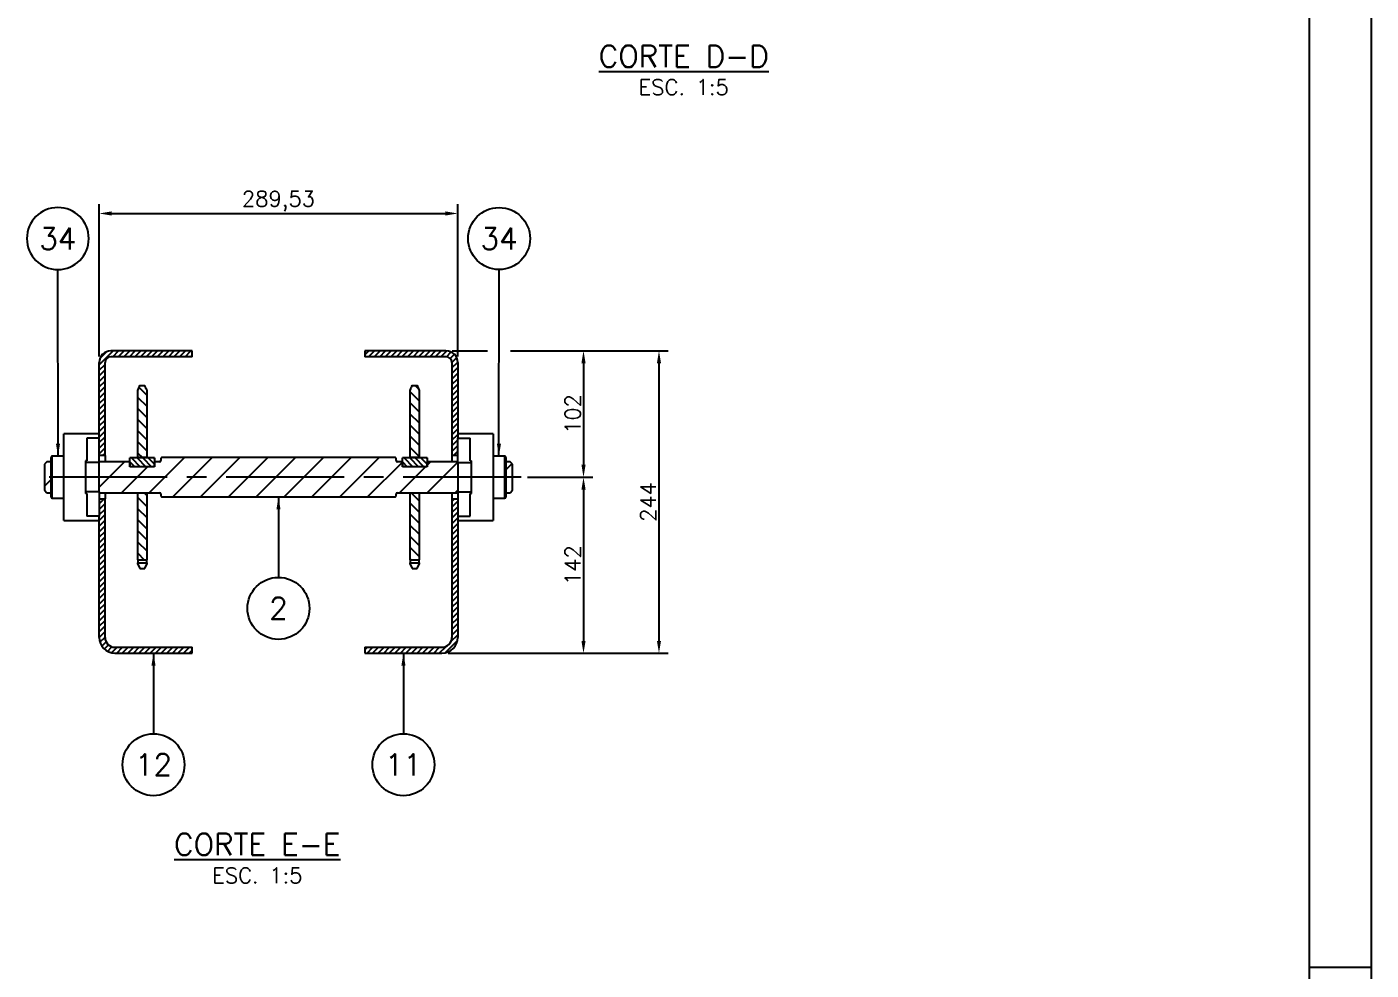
# Model space of a CAD drawing. Header units: metres. Extents: x 0 to 21025, y 0 to 14850.
# Drawn here: x 15599 to 21025, y 7413 to 11218 of the extents above; entities that cross this region are included whole.
import ezdxf
from ezdxf.enums import TextEntityAlignment as Align

# ---------------------------------------------------------------- set-up
doc = ezdxf.new("R2010")
doc.units = ezdxf.units.M
doc.header["$LTSCALE"] = 25
doc.linetypes.add('CENTER2', pattern=[28.575, 19.05, -3.175, 3.175, -3.175])
for name, color, linetype in [('18_COTAS', 7, 'Continuous'), ('FRL2', 2, 'Continuous'), ('FRL6', 6, 'Continuous'), ('FRL7', 7, 'Continuous'), ('FRR120', 5, 'Continuous'), ('FRR140', 5, 'Continuous'), ('FRR175', 1, 'Continuous'), ('FRR80', 3, 'Continuous'), ('GSB', 7, 'Continuous'), ('SC1', 7, 'CENTER2'), ('SDM', 7, 'Continuous'), ('SHA', 7, 'Continuous'), ('SL4', 4, 'Continuous')]:
    doc.layers.add(name, color=color, linetype=linetype)
doc.styles.add('R100', font='simplex.shx', dxfattribs={"height": 2.5})
doc.styles.add('R120', font='simplex.shx', dxfattribs={"height": 3})
doc.styles.add('R140', font='simplex.shx', dxfattribs={"height": 3.5})
doc.styles.add('R80', font='simplex.shx', dxfattribs={"height": 2})
doc.styles.add('ROMANS', font='ROMANS.SHX')
doc.dimstyles.new('25___1-25', dxfattribs={"dimscale": 25, "dimtxt": 2.5, "dimasz": 2, "dimexe": 1.5, "dimexo": 1, "dimgap": 0.5, "dimtad": 1, "dimzin": 12, "dimtxsty": 'ROMANS', "dimcen": 0, "dimclrd": 256, "dimclre": 256, "dimclrt": 3, "dimazin": 3, "dimtfac": 1, "dimtmove": 0, "dimatfit": 0, "dimfxl": 1, "dimlwd": -1, "dimlwe": -1, "dimarcsym": 0})
doc.dimstyles.new('25___1-5', dxfattribs={"dimscale": 25, "dimtxt": 2.5, "dimasz": 2, "dimexe": 1.5, "dimexo": 1, "dimgap": 0.5, "dimtad": 1, "dimlfac": 0.2, "dimzin": 12, "dimtxsty": 'ROMANS', "dimcen": 0, "dimclrd": 256, "dimclre": 256, "dimclrt": 3, "dimazin": 3, "dimtfac": 1, "dimtmove": 0, "dimatfit": 0, "dimfxl": 1, "dimlwd": -1, "dimlwe": -1, "dimarcsym": 0})
pattern_1 = [(45, (3274.273, 0), (-11.22532, 11.22532), [])]
pattern_2 = [(135, (3274.273, 0), (-11.22532, -11.22532), [])]
pattern_3 = [(135, (3274.273, 0), (-22.45064, -22.45064), [])]

# ---------------------------------------------------------------- blocks, each defined once
blk = doc.blocks.new('A1')
at = {"layer": 'FRL2'}
blk.add_line((831, 297), (841, 297), dxfattribs=at)
at = {"layer": 'FRL6', "linetype": 'Continuous'}
blk.add_line((831, 584), (831, 10), dxfattribs=at)
at = {"layer": 'FRL7', "linetype": 'Continuous'}
blk.add_line((841, 594), (841, 0), dxfattribs=at)
at = {"layer": 'FRR120', "style": 'R120'}
for tag, p in [('FASE_DO_PROJETO', (659, 46.29)), ('ÁREA_E/OU_SUBÁREA', (659, 40.79)), ('TÍTULO_DO_DESENHO', (659, 35.29)), ('SUBTÍTULO_1_DO_DESENHO', (659, 29.79)), ('SUBTÍTULO_2_DO_DESENHO', (659, 24.29))]:
    blk.add_attdef(tag, p, '', height=3, dxfattribs=at)
at = {"layer": 'FRR140', "style": 'R140', "width": 0.91}
for tag, p in [('ESCALA', (671, 14.35)), ('REVISÃO', (823.5, 14.68))]:
    blk.add_attdef(tag, text='', height=3.5, dxfattribs=at).set_placement(p, align=Align.MIDDLE)
for tag, p in [('NÚMERO_DA_CONTRATADA', (687.72, 12.6)), ('NUMERO_VALE', (752.89, 12.6))]:
    blk.add_attdef(tag, p, '', height=3.5, dxfattribs=at)
at = {"layer": 'FRR175', "style": 'R120'}
for tag, p in [('CLASSIFICAÇÃO', (811.83, 67.73)), ('PROJETO', (716.31, 53.59)), ('N_PROJ_SE', (793.5, 53.59)), ('N_CONTRATO', (796.97, 47.3))]:
    blk.add_attdef(tag, text='', height=3, dxfattribs=at).set_placement(p, align=Align.MIDDLE_CENTER)
at = {"layer": 'FRR80', "style": 'R80'}
for tag, p in [('8A_REV', (476, 77.07)), ('EMIS.', (486, 77.07)), ('PROJ.', (585, 77.07)), ('DES.', (597, 77.07)), ('VER.', (609, 77.07)), ('APR.', (621, 77.07)), ('AUT.', (633.01, 77.07)), ('7A_REV', (476, 71.37)), ('EMIS.', (486, 71.37)), ('PROJ.', (585, 71.37)), ('DES.', (597, 71.37)), ('VER.', (609, 71.37)), ('APR.', (621, 71.37)), ('AUT.', (633.01, 71.37)), ('6A_REV', (476, 65.67)), ('EMIS.', (486, 65.67)), ('PROJ.', (585, 65.67)), ('DES.', (597, 65.67)), ('VER.', (609, 65.67)), ('APR.', (621, 65.67)), ('AUT.', (633.01, 65.67)), ('5A_REV', (476, 59.97)), ('EMIS.', (486, 59.97)), ('PROJ.', (585, 59.97)), ('DES.', (597, 59.97)), ('VER.', (609, 59.97)), ('APR.', (621, 59.97)), ('AUT.', (633.01, 59.97)), ('4A_REV', (476, 54.27)), ('EMIS.', (486, 54.27)), ('PROJ.', (585, 54.27)), ('DES.', (597, 54.27)), ('VER.', (609, 54.27)), ('APR.', (621, 54.27)), ('AUT.', (633.01, 54.27)), ('3A_REV', (476, 48.57)), ('EMIS.', (486, 48.57)), ('PROJ.', (585, 48.57)), ('DES.', (597, 48.57)), ('VER.', (609, 48.57)), ('APR.', (621, 48.57)), ('AUT.', (633.01, 48.57)), ('2A_REV', (476, 42.87)), ('EMIS.', (486, 42.87)), ('PROJ.', (585, 42.87)), ('DES.', (597, 42.87)), ('VER.', (609, 42.87)), ('APR.', (621, 42.87)), ('AUT.', (633.01, 42.87)), ('1a_REV', (476, 37.17)), ('EMIS.', (486, 37.17)), ('PROJ.', (585, 37.17)), ('DES.', (597, 37.17)), ('VER.', (609, 37.17)), ('APR.', (621, 37.17)), ('AUT.', (633.01, 37.17))]:
    blk.add_attdef(tag, text='', height=2, dxfattribs=at).set_placement(p, align=Align.MIDDLE)
for p in [(492.61, 76.08), (492.61, 70.38), (492.61, 64.68), (492.61, 58.98), (492.61, 53.28), (492.61, 47.58), (492.61, 41.88), (492.61, 36.18)]:
    blk.add_attdef('DESCRIÇÃO_DA_REVISÃO', p, '', height=2, dxfattribs=at)
at = {"layer": 'FRR80', "style": 'R80', "width": 0.85}
for p in [(648, 77.07), (648, 71.37), (648, 65.67), (648, 59.97), (648, 54.27), (648, 48.57), (648, 42.87), (648, 37.17)]:
    blk.add_attdef('DATA', text='', height=2, dxfattribs=at).set_placement(p, align=Align.MIDDLE)
blk = doc.blocks.new('CORTE')
at = {"layer": 'GSB', "color": 4, "style": 'R140'}
blk.add_attdef('%%UCORTE', text='', height=3.5, dxfattribs=at).set_placement((-0.25, 2.38), align=Align.MIDDLE_CENTER)
at = {"layer": 'GSB', "color": 3, "style": 'R100'}
blk.add_attdef('ESC.', text='', height=2.5, dxfattribs=at).set_placement((-0.25, -2.62), align=Align.MIDDLE_CENTER)
blk = doc.blocks.new('*D22')
at = {"layer": '18_COTAS', "transparency": 16777216}
for p, q in [((15890.7, 9888.6), (15890.7, 10502.6)), ((17338.4, 9888.6), (17338.4, 10502.6)), ((15940.7, 10465.1), (17288.4, 10465.1))]:
    blk.add_line(p, q, dxfattribs=at)
for points in [[(15940.7, 10473.4), (15940.7, 10456.7), (15890.7, 10465.1)], [(17288.4, 10473.4), (17288.4, 10456.7), (17338.4, 10465.1)]]:
    blk.add_solid(points, dxfattribs=at)
at = {"layer": 'Defpoints', "color": 0, "transparency": 16777216}
for p in [(17338.4, 10465.1), (15890.7, 9863.6), (17338.4, 9863.6)]:
    blk.add_point(p, dxfattribs=at)
at = {"layer": '18_COTAS', "color": 3, "transparency": 16777216, "insert": (16614.6, 10514.8), "char_height": 62.5, "attachment_point": 5, "style": 'ROMANS'}
blk.add_mtext('289,53', dxfattribs=at)
blk = doc.blocks.new('*D23')
at = {"layer": '18_COTAS', "transparency": 16777216}
for p, q in [((17315.8, 9911.2), (17457.9, 9911.2)), ((17551.7, 9911.2), (18188, 9911.2)), ((18150.5, 9861.2), (18150.5, 8741.2)), ((17299.6, 8691.2), (18188, 8691.2))]:
    blk.add_line(p, q, dxfattribs=at)
for points in [[(18142.1, 9861.2), (18158.8, 9861.2), (18150.5, 9911.2)], [(18142.1, 8741.2), (18158.8, 8741.2), (18150.5, 8691.2)]]:
    blk.add_solid(points, dxfattribs=at)
at = {"layer": 'Defpoints', "color": 0, "transparency": 16777216}
for p in [(17290.8, 9911.2), (17274.6, 8691.2), (18150.5, 8691.2)]:
    blk.add_point(p, dxfattribs=at)
at = {"layer": '18_COTAS', "color": 3, "transparency": 16777216, "insert": (18106.7, 9301.2), "char_height": 62.5, "attachment_point": 5, "rotation": 90, "style": 'ROMANS'}
blk.add_mtext('244', dxfattribs=at)
blk = doc.blocks.new('*D24')
at = {"layer": '18_COTAS', "transparency": 16777216}
for p, q in [((17315.8, 9911.2), (17457.9, 9911.2)), ((17551.7, 9911.2), (17883.3, 9911.2)), ((17845.8, 9861.2), (17845.8, 9451.2)), ((17619.6, 9401.2), (17883.3, 9401.2))]:
    blk.add_line(p, q, dxfattribs=at)
for points in [[(17837.5, 9861.2), (17854.2, 9861.2), (17845.8, 9911.2)], [(17837.5, 9451.2), (17854.2, 9451.2), (17845.8, 9401.2)]]:
    blk.add_solid(points, dxfattribs=at)
at = {"layer": 'Defpoints', "color": 0, "transparency": 16777216}
for p in [(17290.8, 9911.2), (17594.6, 9401.2), (17845.8, 9401.2)]:
    blk.add_point(p, dxfattribs=at)
at = {"layer": '18_COTAS', "color": 3, "transparency": 16777216, "insert": (17802.1, 9656.2), "char_height": 62.5, "attachment_point": 5, "rotation": 90, "style": 'ROMANS'}
blk.add_mtext('102', dxfattribs=at)
blk = doc.blocks.new('*D25')
at = {"layer": '18_COTAS', "transparency": 16777216}
for p, q in [((17619.6, 9401.2), (17883.3, 9401.2)), ((17845.8, 9351.2), (17845.8, 8741.2)), ((17299.6, 8691.2), (17883.3, 8691.2))]:
    blk.add_line(p, q, dxfattribs=at)
for points in [[(17837.5, 9351.2), (17854.2, 9351.2), (17845.8, 9401.2)], [(17837.5, 8741.2), (17854.2, 8741.2), (17845.8, 8691.2)]]:
    blk.add_solid(points, dxfattribs=at)
at = {"layer": 'Defpoints', "color": 0, "transparency": 16777216}
for p in [(17594.6, 9401.2), (17274.6, 8691.2), (17845.8, 8691.2)]:
    blk.add_point(p, dxfattribs=at)
at = {"layer": '18_COTAS', "color": 3, "transparency": 16777216, "insert": (17802.1, 9046.2), "char_height": 62.5, "attachment_point": 5, "rotation": 90, "style": 'ROMANS'}
blk.add_mtext('142', dxfattribs=at)
blk = doc.blocks.new('INDICACAO_EIXO')
at = {"layer": 'GSB', "color": 3}
blk.add_circle((0, 0), 5, dxfattribs=at)

msp = doc.modelspace()

# ---------------------------------------------------------------- hatches: boundary and pattern name
at = {"layer": 'SHA'}
h = msp.add_hatch(dxfattribs=at)
h.set_pattern_fill('ANSI31', color=256, scale=5, style=0)
h.set_pattern_definition(pattern_1)
edge = h.paths.add_edge_path(flags=0)
edge.add_line((15938.353, 9887.375), (16265.728, 9887.375))
edge.add_line((16265.728, 9887.375), (16265.728, 9911.188))
edge.add_line((16265.728, 9911.188), (15938.353, 9911.188))
edge.add_arc((15938.353, 9863.563), 47.625, 90, 180)
edge.add_line((15890.728, 9863.563), (15890.728, 9488.688))
edge.add_line((15890.728, 9488.688), (15914.54, 9488.688))
edge.add_line((15914.54, 9488.688), (15914.54, 9863.563))
edge.add_arc((15938.353, 9863.563), 23.812, 90, 180, ccw=False)
h = msp.add_hatch(dxfattribs=at)
h.set_pattern_fill('ANSI31', color=256, scale=5, style=0)
h.set_pattern_definition(pattern_1)
edge = h.paths.add_edge_path(flags=0)
edge.add_line((17290.753, 9911.188), (16963.378, 9911.188))
edge.add_line((16963.378, 9911.188), (16963.378, 9887.375))
edge.add_line((16963.378, 9887.375), (17290.753, 9887.375))
edge.add_arc((17290.753, 9863.563), 23.812, 0, 90, ccw=False)
edge.add_line((17314.565, 9863.563), (17314.565, 9488.688))
edge.add_line((17314.565, 9488.688), (17338.378, 9488.688))
edge.add_line((17338.378, 9488.688), (17338.378, 9863.563))
edge.add_arc((17290.753, 9863.563), 47.625, 0, 90)
h = msp.add_hatch(dxfattribs=at)
h.set_pattern_fill('ANSI31', color=256, scale=10, angle=90, style=0)
h.set_pattern_definition(pattern_3)
edge = h.paths.add_edge_path(flags=0)
edge.add_line((16074.553, 9770.688), (16054.553, 9770.688))
edge.add_arc((16111.316, 9734.161), 67.5, 147.238414, 163.627244)
edge.add_line((16046.553, 9753.188), (16046.553, 9480.188))
edge.add_line((16046.553, 9480.188), (16082.553, 9480.188))
edge.add_line((16082.553, 9480.188), (16082.553, 9753.188))
edge.add_arc((16017.79, 9734.161), 67.5, 16.372756, 32.761586)
h = msp.add_hatch(dxfattribs=at)
h.set_pattern_fill('ANSI31', color=256, scale=10, angle=90, style=0)
h.set_pattern_definition(pattern_3)
edge = h.paths.add_edge_path(flags=0)
edge.add_line((17174.553, 9770.688), (17154.553, 9770.688))
edge.add_arc((17211.316, 9734.161), 67.5, 147.238414, 163.627244)
edge.add_line((17146.553, 9753.188), (17146.553, 9480.188))
edge.add_line((17146.553, 9480.188), (17182.553, 9480.188))
edge.add_line((17182.553, 9480.188), (17182.553, 9753.188))
edge.add_arc((17117.79, 9734.161), 67.5, 16.372756, 32.761586)
h = msp.add_hatch(dxfattribs=at)
h.set_pattern_fill('ANSI31', color=256, scale=25, style=0)
h.set_pattern_definition([(45, (3274.27, 0), (-56.1266, 56.1266), [])])
h.paths.add_polyline_path([(15696.528, 9338.688), (15696.528, 9463.688), (15679.553, 9463.688), (15669.553, 9453.688), (15669.553, 9348.688), (15679.553, 9338.688)])
h.paths.add_polyline_path([(17532.578, 9463.688), (17532.578, 9338.688), (17549.553, 9338.688), (17559.553, 9348.688), (17559.553, 9453.688), (17549.553, 9463.688)])
edge = h.paths.add_edge_path()
edge.add_line((15890.728, 9463.688), (15890.728, 9338.688))
edge.add_line((15890.728, 9338.688), (16134.553, 9338.688))
edge.add_arc((16134.553, 9333.688), 5, 0, 90, ccw=False)
edge.add_line((16139.553, 9333.688), (16139.553, 9324.313))
edge.add_line((16139.553, 9324.313), (16142.053, 9321.813))
edge.add_line((16142.053, 9321.813), (17087.053, 9321.813))
edge.add_line((17087.053, 9321.813), (17089.553, 9324.313))
edge.add_line((17089.553, 9324.313), (17089.553, 9333.688))
edge.add_arc((17094.553, 9333.688), 5, 90, 180, ccw=False)
edge.add_line((17094.553, 9338.688), (17393.878, 9338.688))
edge.add_line((17393.878, 9338.688), (17393.878, 9341.676))
edge.add_line((17393.878, 9341.676), (17338.378, 9341.676))
edge.add_line((17338.378, 9341.676), (17338.378, 9460.7))
edge.add_line((17338.378, 9460.7), (17393.878, 9460.7))
edge.add_line((17393.878, 9460.7), (17393.878, 9463.688))
edge.add_line((17393.878, 9463.688), (17214.553, 9463.688))
edge.add_line((17214.553, 9463.688), (17214.553, 9443.688))
edge.add_line((17214.553, 9443.688), (17114.553, 9443.688))
edge.add_line((17114.553, 9443.688), (17114.553, 9463.688))
edge.add_line((17114.553, 9463.688), (17094.553, 9463.688))
edge.add_arc((17094.553, 9468.688), 5, 180, 270, ccw=False)
edge.add_line((17089.553, 9468.688), (17089.553, 9478.063))
edge.add_line((17089.553, 9478.063), (17087.053, 9480.563))
edge.add_line((17087.053, 9480.563), (16142.053, 9480.563))
edge.add_line((16142.053, 9480.563), (16139.553, 9478.063))
edge.add_line((16139.553, 9478.063), (16139.553, 9468.688))
edge.add_arc((16134.553, 9468.688), 5, -90, 0, ccw=False)
edge.add_line((16134.553, 9463.688), (16114.553, 9463.688))
edge.add_line((16114.553, 9463.688), (16114.553, 9443.688))
edge.add_line((16114.553, 9443.688), (16014.553, 9443.688))
edge.add_line((16014.553, 9443.688), (16014.553, 9463.688))
edge.add_line((16014.553, 9463.688), (15890.728, 9463.688))
h = msp.add_hatch(dxfattribs=at)
h.set_pattern_fill('ANSI31', color=256, scale=5, angle=90, style=0)
h.set_pattern_definition(pattern_2)
h.paths.add_polyline_path([(16114.553, 9443.688), (16114.553, 9478.688), (16014.553, 9478.688), (16014.553, 9443.688)], flags=0)
h = msp.add_hatch(dxfattribs=at)
h.set_pattern_fill('ANSI31', color=256, scale=5, angle=90, style=0)
h.set_pattern_definition(pattern_2)
h.paths.add_polyline_path([(17214.553, 9443.688), (17214.553, 9478.688), (17114.553, 9478.688), (17114.553, 9443.688)], flags=0)
h = msp.add_hatch(dxfattribs=at)
h.set_pattern_fill('ANSI31', color=256, scale=10, angle=90, style=0)
h.set_pattern_definition(pattern_3)
h.paths.add_polyline_path([(16082.553, 9068.384), (16082.553, 9338.688), (16046.553, 9338.688), (16046.553, 9068.384)], flags=0)
h = msp.add_hatch(dxfattribs=at)
h.set_pattern_fill('ANSI31', color=256, scale=10, angle=90, style=0)
h.set_pattern_definition(pattern_3)
h.paths.add_polyline_path([(17182.553, 9068.384), (17182.553, 9338.688), (17146.553, 9338.688), (17146.553, 9068.384)], flags=0)
h = msp.add_hatch(dxfattribs=at)
h.set_pattern_fill('ANSI31', color=256, scale=5, style=0)
h.set_pattern_definition(pattern_1)
edge = h.paths.add_edge_path(flags=0)
edge.add_line((15954.54, 8691.188), (16265.728, 8691.188))
edge.add_line((16265.728, 8691.188), (16265.728, 8715))
edge.add_line((16265.728, 8715), (15954.54, 8715))
edge.add_arc((15954.54, 8755), 40, 180, 270, ccw=False)
edge.add_line((15914.54, 8755), (15914.54, 9313.688))
edge.add_line((15914.54, 9313.688), (15890.728, 9313.688))
edge.add_line((15890.728, 9313.688), (15890.728, 8755))
edge.add_arc((15954.54, 8755), 63.812, 180, 270)
h = msp.add_hatch(dxfattribs=at)
h.set_pattern_fill('ANSI31', color=256, scale=5, style=0)
h.set_pattern_definition(pattern_1)
edge = h.paths.add_edge_path(flags=0)
edge.add_line((17274.565, 8715), (16963.378, 8715))
edge.add_line((16963.378, 8715), (16963.378, 8691.188))
edge.add_line((16963.378, 8691.188), (17274.565, 8691.188))
edge.add_arc((17274.565, 8755), 63.812, 270, 360)
edge.add_line((17338.378, 8755), (17338.378, 9313.688))
edge.add_line((17338.378, 9313.688), (17314.565, 9313.688))
edge.add_line((17314.565, 9313.688), (17314.565, 8755))
edge.add_arc((17274.565, 8755), 40, 270, 360, ccw=False)

# ---------------------------------------------------------------- linework, layer by layer
at = {"layer": 'SC1'}
msp.add_line((17594.553, 9401.188), (15654.553, 9401.188), dxfattribs=at)
at = {"layer": 'SL4'}
for p, q in [((16265.728, 9911.188), (15938.353, 9911.188)), ((16265.728, 9887.375), (15938.353, 9887.375)), ((16265.728, 9887.375), (16265.728, 9911.188)), ((16963.378, 9911.188), (16963.378, 9887.375)), ((17290.753, 9911.188), (16963.378, 9911.188)), ((17290.753, 9887.375), (16963.378, 9887.375)), ((15890.728, 9576.188), (15890.728, 9863.563)), ((15914.54, 9488.688), (15914.54, 9863.563)), ((17314.565, 9863.563), (17314.565, 9488.688)), ((17338.378, 9863.563), (17338.378, 9576.188)), ((16054.553, 9770.688), (16074.553, 9770.688)), ((17154.553, 9770.688), (17174.553, 9770.688)), ((16046.553, 9480.188), (16046.553, 9753.188)), ((16082.553, 9753.188), (16082.553, 9480.188)), ((17146.553, 9480.188), (17146.553, 9753.188)), ((17182.553, 9753.188), (17182.553, 9480.188)), ((15890.728, 9576.188), (15747.728, 9576.188)), ((15747.728, 9226.188), (15747.728, 9576.188)), ((15890.728, 9558.389), (15840.778, 9558.389)), ((15840.778, 9558.389), (15840.778, 9467.438)), ((15890.728, 9558.389), (15890.728, 9576.188)), ((15890.728, 9460.7), (15890.728, 9558.389)), ((17481.378, 9576.188), (17338.378, 9576.188)), ((17338.378, 9576.188), (17338.378, 9558.389)), ((17338.378, 9558.389), (17388.328, 9558.389)), ((17338.378, 9460.7), (17338.378, 9558.389)), ((17388.328, 9467.438), (17388.328, 9558.389)), ((17481.378, 9576.188), (17481.378, 9226.188)), ((15679.553, 9463.688), (15669.553, 9453.688)), ((15669.553, 9453.688), (15669.553, 9348.688)), ((15696.528, 9463.688), (15679.553, 9463.688)), ((15696.528, 9321.188), (15696.528, 9481.188)), ((15747.728, 9486.188), (15701.528, 9486.188)), ((15701.528, 9316.188), (15701.528, 9486.188)), ((15840.778, 9467.438), (15835.228, 9467.438)), ((15835.228, 9467.438), (15835.228, 9460.7)), ((15835.228, 9460.7), (15835.228, 9341.676)), ((15890.728, 9460.7), (15835.228, 9460.7)), ((15914.54, 9488.688), (15890.728, 9488.688)), ((16014.553, 9463.688), (15890.728, 9463.688)), ((15890.728, 9341.676), (15890.728, 9460.7)), ((15914.54, 9488.688), (15914.54, 9463.688)), ((16014.553, 9443.688), (16014.553, 9478.688)), ((16114.553, 9478.688), (16014.553, 9478.688)), ((16014.553, 9463.688), (16014.553, 9443.688)), ((16114.553, 9443.688), (16014.553, 9443.688)), ((16082.553, 9480.188), (16046.553, 9480.188)), ((16046.553, 9478.938), (16046.553, 9480.188)), ((16082.553, 9478.938), (16046.553, 9478.938)), ((16046.553, 9478.938), (16046.553, 9478.688)), ((16082.553, 9480.188), (16082.553, 9478.938)), ((16082.553, 9478.938), (16082.553, 9478.688)), ((16114.553, 9478.688), (16114.553, 9443.688)), ((16114.553, 9443.688), (16114.553, 9463.688)), ((16134.553, 9463.688), (16114.553, 9463.688)), ((16142.053, 9480.563), (16139.553, 9478.063)), ((16139.553, 9478.063), (16139.553, 9468.688)), ((17087.053, 9480.563), (16142.053, 9480.563)), ((17089.553, 9478.063), (17087.053, 9480.563)), ((17089.553, 9468.688), (17089.553, 9478.063)), ((17114.553, 9463.688), (17094.553, 9463.688)), ((17114.553, 9443.688), (17114.553, 9478.688)), ((17214.553, 9478.688), (17114.553, 9478.688)), ((17114.553, 9463.688), (17114.553, 9443.688)), ((17214.553, 9443.688), (17114.553, 9443.688)), ((17182.553, 9480.188), (17146.553, 9480.188)), ((17146.553, 9478.938), (17146.553, 9480.188)), ((17182.553, 9478.938), (17146.553, 9478.938)), ((17146.553, 9478.938), (17146.553, 9478.688)), ((17182.553, 9480.188), (17182.553, 9478.938)), ((17182.553, 9478.938), (17182.553, 9478.688)), ((17214.553, 9478.688), (17214.553, 9443.688)), ((17214.553, 9443.688), (17214.553, 9463.688)), ((17338.378, 9463.688), (17214.553, 9463.688)), ((17314.565, 9488.688), (17314.565, 9463.688)), ((17338.378, 9488.688), (17314.565, 9488.688)), ((17338.378, 9460.7), (17393.878, 9460.7)), ((17338.378, 9460.7), (17338.378, 9341.676)), ((17388.328, 9467.438), (17393.878, 9467.438)), ((17393.878, 9460.7), (17393.878, 9467.438)), ((17393.878, 9341.676), (17393.878, 9460.7)), ((17527.578, 9486.188), (17481.378, 9486.188)), ((17527.578, 9486.188), (17527.578, 9316.188)), ((17532.578, 9481.188), (17532.578, 9321.188)), ((17549.553, 9463.688), (17532.578, 9463.688)), ((17559.553, 9453.688), (17549.553, 9463.688)), ((17559.553, 9348.688), (17559.553, 9453.688)), ((15669.553, 9348.688), (15679.553, 9338.688)), ((15679.553, 9338.688), (15696.528, 9338.688)), ((15890.728, 9341.676), (15835.228, 9341.676)), ((15835.228, 9341.676), (15835.228, 9334.938)), ((15840.778, 9334.938), (15835.228, 9334.938)), ((15840.778, 9334.938), (15840.778, 9243.986)), ((15890.728, 9341.676), (15890.728, 9243.986)), ((15890.728, 9338.688), (16134.553, 9338.688)), ((15914.54, 9338.688), (15914.54, 9313.688)), ((16046.553, 9338.688), (16082.553, 9338.688)), ((16046.553, 9068.384), (16046.553, 9338.688)), ((16082.553, 9338.688), (16082.553, 9068.384)), ((16139.553, 9333.688), (16139.553, 9324.313)), ((17089.553, 9324.313), (17089.553, 9333.688)), ((17094.553, 9338.688), (17338.378, 9338.688)), ((17146.553, 9338.688), (17182.553, 9338.688)), ((17146.553, 9068.384), (17146.553, 9338.688)), ((17182.553, 9338.688), (17182.553, 9068.384)), ((17314.565, 9338.688), (17314.565, 9313.688)), ((17338.378, 9341.676), (17393.878, 9341.676)), ((17338.378, 9341.676), (17338.378, 9243.986)), ((17388.328, 9334.938), (17393.878, 9334.938)), ((17388.328, 9243.986), (17388.328, 9334.938)), ((17393.878, 9334.938), (17393.878, 9341.676)), ((17532.578, 9338.688), (17549.553, 9338.688)), ((17549.553, 9338.688), (17559.553, 9348.688)), ((15701.528, 9316.188), (15747.728, 9316.188)), ((15890.728, 9313.688), (15914.54, 9313.688)), ((15914.54, 8755), (15914.54, 9313.688)), ((16139.553, 9324.313), (16142.053, 9321.813)), ((16142.053, 9321.813), (17087.053, 9321.813)), ((17087.053, 9321.813), (17089.553, 9324.313)), ((17314.565, 9313.688), (17338.378, 9313.688)), ((17314.565, 9313.688), (17314.565, 8755)), ((17481.378, 9316.188), (17527.578, 9316.188)), ((15747.728, 9226.188), (15890.728, 9226.188)), ((15890.728, 9243.986), (15840.778, 9243.986)), ((15890.728, 9226.188), (15890.728, 9243.986)), ((15890.728, 8755), (15890.728, 9226.188)), ((17338.378, 9243.986), (17388.328, 9243.986)), ((17338.378, 9243.986), (17338.378, 9226.188)), ((17338.378, 9226.188), (17481.378, 9226.188)), ((17338.378, 9226.188), (17338.378, 8755)), ((16046.553, 9068.384), (16082.553, 9068.384)), ((16046.553, 9068.384), (16046.553, 9055.248)), ((16082.553, 9055.248), (16082.553, 9068.384)), ((17146.553, 9068.384), (17182.553, 9068.384)), ((17146.553, 9068.384), (17146.553, 9055.248)), ((17182.553, 9055.248), (17182.553, 9068.384)), ((16046.553, 9055.248), (16082.553, 9055.248)), ((16046.553, 9049.802), (16046.553, 9055.248)), ((16046.553, 9049.802), (16054.553, 9032.858)), ((16054.553, 9032.858), (16074.553, 9032.858)), ((16074.553, 9032.858), (16082.553, 9049.802)), ((16082.553, 9055.248), (16082.553, 9049.802)), ((17146.553, 9055.248), (17182.553, 9055.248)), ((17146.553, 9049.802), (17146.553, 9055.248)), ((17146.553, 9049.802), (17154.553, 9032.858)), ((17154.553, 9032.858), (17174.553, 9032.858)), ((17174.553, 9032.858), (17182.553, 9049.802)), ((17182.553, 9055.248), (17182.553, 9049.802)), ((15954.54, 8715), (16265.728, 8715)), ((15954.54, 8691.188), (16265.728, 8691.188)), ((16265.728, 8691.188), (16265.728, 8715)), ((16963.378, 8715), (16963.378, 8691.188)), ((16963.378, 8715), (17274.565, 8715)), ((16963.378, 8691.188), (17274.565, 8691.188))]:
    msp.add_line(p, q, dxfattribs=at)
for centre, radius, start, end in [((15938.353, 9863.563), 47.625, 90, 180), ((15938.353, 9863.563), 23.812, 90, 180), ((17290.753, 9863.563), 47.625, 0, 90), ((17290.753, 9863.563), 23.812, 0, 90), ((16111.316, 9734.161), 67.5, 147.238414, 163.627244), ((16017.79, 9734.161), 67.5, 16.372756, 32.761586), ((17211.316, 9734.161), 67.5, 147.238414, 163.627244), ((17117.79, 9734.161), 67.5, 16.372756, 32.761586), ((15701.528, 9481.188), 5, 90, 180), ((16134.553, 9468.688), 5, 270, 0), ((17094.553, 9468.688), 5, 180, 270), ((17527.578, 9481.188), 5, 0, 90), ((16134.553, 9333.688), 5, 0, 90), ((17094.553, 9333.688), 5, 90, 180), ((15701.528, 9321.188), 5, 180, 270), ((17527.578, 9321.188), 5, 270, 0), ((15954.54, 8755), 63.812, 180, 270), ((15954.54, 8755), 40, 180, 270), ((17274.565, 8755), 40, 270, 0), ((17274.565, 8755), 63.812, 270, 0)]:
    msp.add_arc(centre, radius, start, end, dxfattribs=at)

# ---------------------------------------------------------------- block references
at = {"xscale": 24.99999999999972, "yscale": 24.99999999999972, "zscale": 24.99999999999972}
msp.add_blockref('A1', (0, 0), dxfattribs=at)
at = {"layer": 'GSB', "xscale": 24.99999999999972, "yscale": 24.99999999999972, "zscale": 24.99999999999972}
for p, values in [((18256.846, 11039.917), {'%%UCORTE': '%%uCORTE D-D', 'ESC.': 'ESC. 1:5'}), ((16535.346, 7860.352), {'%%UCORTE': '%%uCORTE E-E', 'ESC.': 'ESC. 1:5'})]:
    msp.add_blockref('CORTE', p, dxfattribs=at).add_auto_attribs(values)
at = {"layer": 'GSB'}
ref = msp.add_blockref('INDICACAO_EIXO', (15724.015, 10363.894), dxfattribs=dict(at, xscale=-24.99999999999972, yscale=24.99999999999972, zscale=24.99999999999972))
ref.add_attrib('EIXO', '34', dxfattribs={"color": 4, "height": 87.5, "style": 'R140'}).set_placement((15724.015, 10363.894), align=Align.MIDDLE_CENTER)
ref = msp.add_blockref('INDICACAO_EIXO', (17505.091, 10363.894), dxfattribs=dict(at, xscale=24.99999999999972, yscale=24.99999999999972, zscale=24.99999999999972))
ref.add_attrib('EIXO', '34', dxfattribs={"color": 4, "height": 87.5, "style": 'R140'}).set_placement((17505.091, 10363.894), align=Align.MIDDLE_CENTER)
ref = msp.add_blockref('INDICACAO_EIXO', (16614.487, 8872.203), dxfattribs=dict(at, xscale=24.99999999999972, yscale=24.99999999999972, zscale=24.99999999999972))
ref.add_attrib('EIXO', '2', dxfattribs={"color": 4, "height": 87.5, "style": 'R140'}).set_placement((16614.487, 8872.203), align=Align.MIDDLE_CENTER)
ref = msp.add_blockref('INDICACAO_EIXO', (16110.068, 8241.578), dxfattribs=dict(at, xscale=24.99999999999972, yscale=24.99999999999972, zscale=24.99999999999972))
ref.add_attrib('EIXO', '12', dxfattribs={"color": 4, "height": 87.5, "style": 'R140'}).set_placement((16110.068, 8241.578), align=Align.MIDDLE_CENTER)
ref = msp.add_blockref('INDICACAO_EIXO', (17118.906, 8241.578), dxfattribs=dict(at, xscale=24.99999999999972, yscale=24.99999999999972, zscale=24.99999999999972))
ref.add_attrib('EIXO', '11', dxfattribs={"color": 4, "height": 87.5, "style": 'R140'}).set_placement((17118.906, 8241.578), align=Align.MIDDLE_CENTER)

# ---------------------------------------------------------------- dimensions: what is measured, and where the dimension line sits
at = {"layer": '18_COTAS'}
dim = msp.add_linear_dim(base=(17338.378, 10465.068), p1=(15890.728, 9863.563), p2=(17338.378, 9863.563), dimstyle='25___1-5', dxfattribs=at)
dim.commit()
dim.dimension.update_dxf_attribs({"geometry": '*D22', "text_midpoint": (16614.553, 10514.77)})
for base, p1, p2, picture, middle in [((18150.479, 8691.188), (17290.753, 9911.188), (17274.565, 8691.188), '*D23', (18106.729, 9301.188)), ((17845.82, 9401.188), (17290.753, 9911.188), (17594.553, 9401.188), '*D24', (17802.07, 9656.188)), ((17845.82, 8691.188), (17594.553, 9401.188), (17274.565, 8691.188), '*D25', (17802.07, 9046.188))]:
    dim = msp.add_linear_dim(base=base, p1=p1, p2=p2, angle=90, dimstyle='25___1-5', dxfattribs=at)
    dim.commit()
    dim.dimension.update_dxf_attribs({"geometry": picture, "text_midpoint": middle})

# ---------------------------------------------------------------- leaders
at = {"layer": 'SDM'}
for points in [[(15724.628, 9486.188), (15724.015, 10238.894)], [(17504.478, 9486.188), (17505.091, 10238.894)], [(16614.553, 9321.813), (16614.487, 8997.203)], [(16110.134, 8691.188), (16110.068, 8366.578)], [(17118.972, 8691.188), (17118.906, 8366.578)]]:
    msp.add_leader(points, dimstyle='25___1-25', override={"dimgap": 0.5, "dimtad": 0}, dxfattribs=at)

doc.saveas('drawing.dxf')
